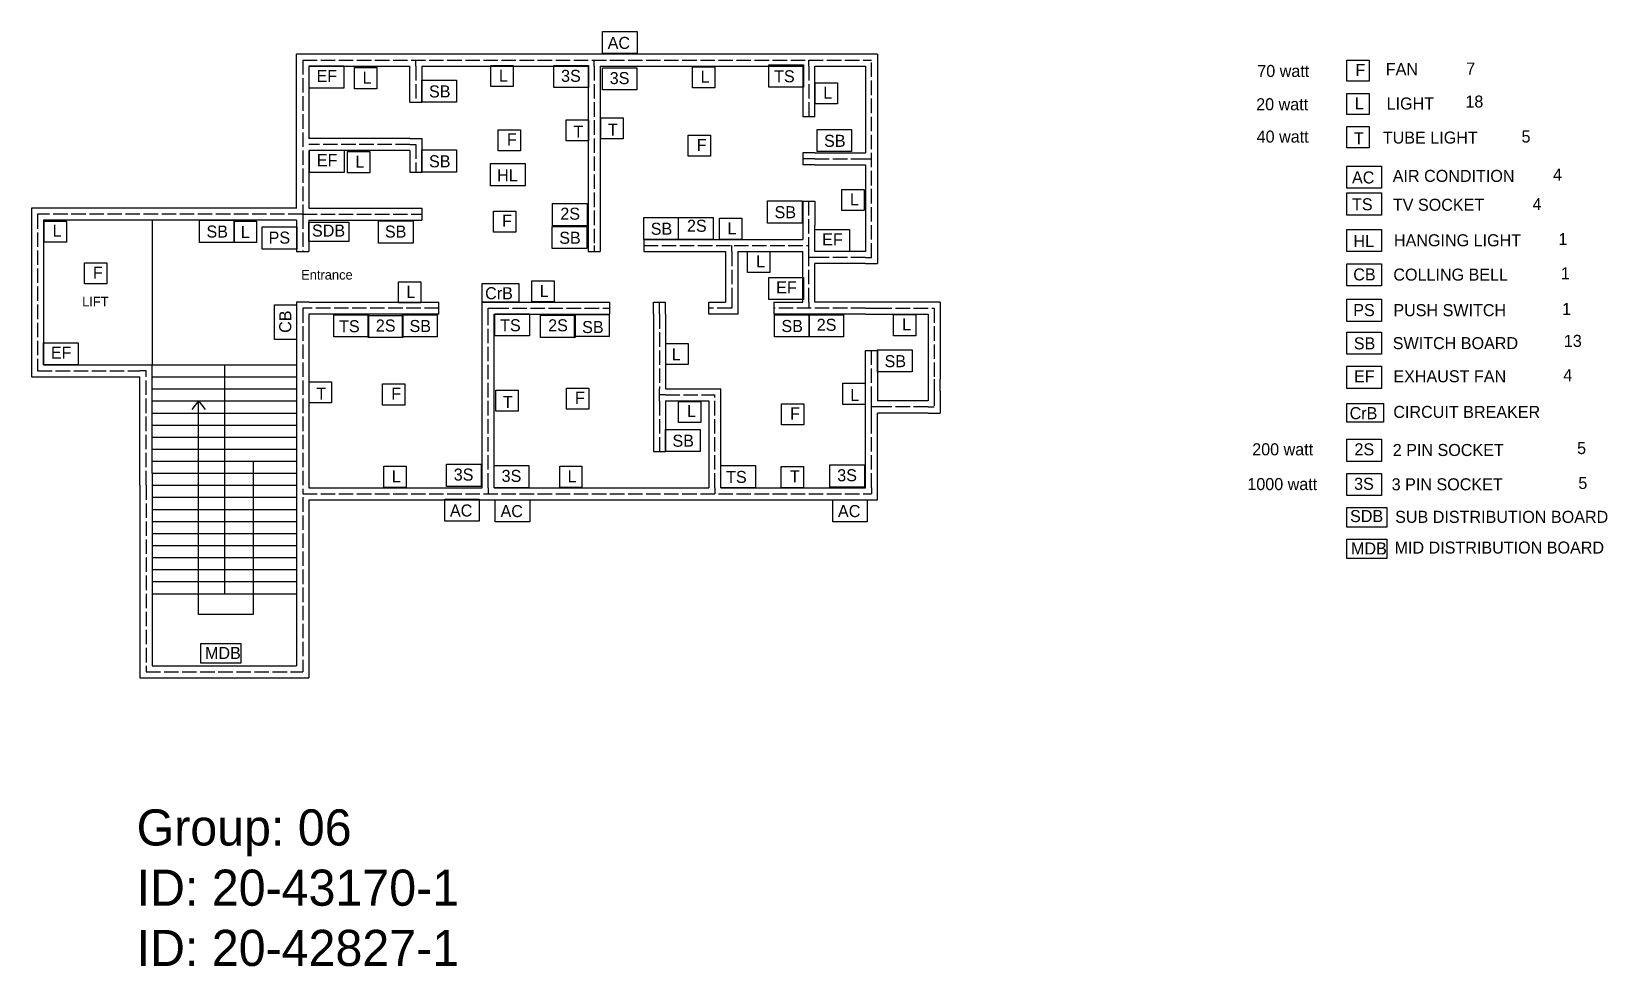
# Model space of a CAD drawing. Header units: inches. Extents: x -945 to 1369, y -99 to 710.
# Drawn here: x 61 to 1369, y -99 to 677 of the extents above; entities that cross this region are included whole.
import ezdxf

# ---------------------------------------------------------------- set-up
doc = ezdxf.new("R2010")
doc.units = ezdxf.units.IN
doc.header["$MEASUREMENT"] = 0
doc.linetypes.add('ACAD_ISO02W100', pattern=[15, 12, -3])

msp = doc.modelspace()

# ---------------------------------------------------------------- linework, layer by layer
for p, q in [((290.78, 658.37), (280.78, 658.37)), ((280.78, 530.37), (280.78, 658.37)), ((762.78, 658.37), (290.78, 658.37)), ((762.78, 658.37), (762.78, 494.37)), ((290.78, 648.37), (374.78, 648.37)), ((290.78, 648.37), (290.78, 588.37)), ((374.78, 618.37), (374.78, 648.37)), ((379.78, 648.37), (379.78, 653.37)), ((384.78, 648.37), (522.78, 648.37)), ((384.78, 648.37), (384.78, 618.37)), ((522.78, 648.37), (522.78, 494.37)), ((532.78, 648.37), (532.78, 504.37)), ((532.78, 648.37), (700.78, 648.37)), ((700.78, 648.37), (700.78, 606.37)), ((710.78, 606.37), (710.78, 648.37)), ((710.78, 648.37), (752.78, 648.37)), ((752.78, 648.37), (752.78, 576.37)), ((374.78, 618.37), (384.78, 618.37)), ((710.78, 606.37), (700.78, 606.37)), ((374.78, 588.37), (290.78, 588.37)), ((374.78, 578.37), (290.78, 578.37)), ((290.78, 578.37), (290.78, 530.37)), ((374.78, 588.37), (384.78, 588.37)), ((374.78, 578.37), (374.78, 560.37)), ((384.78, 588.37), (384.78, 560.37)), ((700.78, 576.37), (700.78, 566.37)), ((710.78, 576.37), (700.78, 576.37)), ((710.78, 576.37), (752.78, 576.37)), ((710.78, 566.37), (700.78, 566.37)), ((710.78, 571.37), (705.78, 571.37)), ((710.78, 566.37), (752.78, 566.37)), ((752.78, 571.37), (757.78, 571.37)), ((752.78, 566.37), (752.78, 494.37)), ((374.78, 560.37), (384.78, 560.37)), ((700.78, 536.37), (700.78, 516.37)), ((700.78, 536.37), (710.78, 536.37)), ((710.78, 536.37), (710.78, 516.37)), ((160.78, 530.37), (60.78, 530.37)), ((60.78, 530.37), (60.78, 390.37)), ((280.78, 530.37), (160.78, 530.37)), ((290.78, 530.37), (374.78, 530.37)), ((374.78, 530.37), (384.78, 530.37)), ((384.78, 530.37), (384.78, 520.37)), ((160.78, 520.37), (70.78, 520.37)), ((70.78, 520.37), (70.78, 400.37)), ((280.78, 520.37), (160.78, 520.37)), ((160.78, 520.37), (160.78, 400.37)), ((280.78, 520.37), (280.78, 494.37)), ((290.78, 520.37), (384.78, 520.37)), ((290.78, 520.37), (290.78, 494.37)), ((700.78, 516.37), (700.78, 504.37)), ((710.78, 506.37), (710.78, 516.37)), ((527.78, 499.37), (527.78, 494.37)), ((532.78, 504.37), (532.78, 494.37)), ((568.78, 504.37), (700.78, 504.37)), ((568.78, 504.37), (568.78, 494.37)), ((641.78, 494.37), (641.78, 499.37)), ((710.78, 494.37), (710.78, 506.37)), ((280.78, 494.37), (290.78, 494.37)), ((522.78, 494.37), (532.78, 494.37)), ((568.78, 494.37), (636.78, 494.37)), ((636.78, 494.37), (636.78, 452.37)), ((646.78, 494.37), (700.78, 494.37)), ((646.78, 494.37), (646.78, 452.37)), ((700.78, 452.37), (700.78, 494.37)), ((752.78, 494.37), (710.78, 494.37)), ((710.78, 452.37), (710.78, 484.37)), ((752.78, 484.37), (710.78, 484.37)), ((752.78, 484.37), (762.78, 484.37)), ((762.78, 494.37), (762.78, 484.37)), ((280.78, 452.37), (280.78, 320.37)), ((290.78, 452.37), (280.78, 452.37)), ((290.78, 452.37), (398.78, 452.37)), ((398.78, 442.37), (398.78, 452.37)), ((434.78, 452.37), (540.78, 452.37)), ((434.78, 442.37), (434.78, 452.37)), ((540.78, 442.37), (540.78, 452.37)), ((576.78, 452.37), (586.78, 452.37)), ((576.78, 442.37), (576.78, 452.37)), ((586.78, 442.37), (586.78, 452.37)), ((622.78, 452.37), (636.78, 452.37)), ((622.78, 442.37), (622.78, 452.37)), ((646.78, 452.37), (646.78, 442.37)), ((676.78, 452.37), (700.78, 452.37)), ((676.78, 452.37), (676.78, 442.37)), ((814.78, 452.37), (710.78, 452.37)), ((814.78, 452.37), (814.78, 388.37)), ((290.78, 442.37), (290.78, 298.37)), ((398.78, 442.37), (290.78, 442.37)), ((434.78, 298.37), (434.78, 442.37)), ((444.78, 298.37), (444.78, 442.37)), ((444.78, 442.37), (540.78, 442.37)), ((576.78, 442.37), (576.78, 328.37)), ((586.78, 442.37), (586.78, 380.37)), ((646.78, 442.37), (622.78, 442.37)), ((752.78, 442.37), (676.78, 442.37)), ((752.78, 442.37), (762.78, 442.37)), ((762.78, 442.37), (804.78, 442.37)), ((804.78, 442.37), (804.78, 370.37)), ((752.78, 370.37), (752.78, 412.37)), ((762.78, 412.37), (762.78, 370.37)), ((70.78, 400.37), (150.78, 400.37)), ((150.78, 400.37), (160.78, 400.37)), ((160.78, 400.37), (280.78, 400.37)), ((160.78, 310.37), (160.78, 400.37)), ((220.78, 400.37), (220.78, 210.37)), ((60.78, 390.37), (150.78, 390.37)), ((150.78, 300.37), (150.78, 390.37)), ((160.78, 390.37), (280.78, 390.37)), ((160.78, 380.37), (280.78, 380.37)), ((586.78, 380.37), (622.78, 380.37)), ((622.78, 380.37), (632.78, 380.37)), ((632.78, 298.37), (632.78, 380.37)), ((814.78, 378.37), (814.78, 388.37)), ((160.78, 370.37), (280.78, 370.37)), ((199.22, 370.37), (193.75, 363.37)), ((199.22, 330.37), (199.22, 370.37)), ((199.22, 370.37), (204.75, 363.37)), ((586.78, 370.37), (586.78, 328.37)), ((586.78, 370.37), (622.78, 370.37)), ((622.78, 375.37), (627.78, 375.37)), ((622.78, 370.37), (622.78, 298.37)), ((752.78, 360.37), (752.78, 370.37)), ((804.78, 370.37), (762.78, 370.37)), ((814.78, 378.37), (814.78, 360.37)), ((160.78, 360.37), (280.78, 360.37)), ((752.78, 348.37), (752.78, 360.37)), ((804.78, 360.37), (762.78, 360.37)), ((762.78, 288.37), (762.78, 360.37)), ((804.78, 360.37), (814.78, 360.37)), ((160.78, 350.37), (280.78, 350.37)), ((160.78, 340.37), (280.78, 340.37)), ((752.78, 298.37), (752.78, 348.37)), ((160.78, 330.37), (280.78, 330.37)), ((199.22, 193.01), (199.22, 330.37)), ((576.78, 328.37), (586.78, 328.37)), ((160.78, 320.37), (280.78, 320.37)), ((244.7, 320.37), (244.7, 193.01)), ((280.78, 320.37), (280.78, 310.37)), ((160.78, 310.37), (280.78, 310.37)), ((160.78, 310.37), (160.78, 210.37)), ((280.78, 310.37), (280.78, 288.37)), ((150.78, 300.37), (150.78, 150.37)), ((160.78, 300.37), (280.78, 300.37)), ((160.78, 290.37), (280.78, 290.37)), ((280.78, 290.37), (280.78, 150.37)), ((290.78, 298.37), (434.78, 298.37)), ((290.78, 288.37), (762.78, 288.37)), ((290.78, 288.37), (290.78, 150.37)), ((439.78, 298.37), (439.78, 293.37)), ((444.78, 298.37), (576.78, 298.37)), ((576.78, 298.37), (586.78, 298.37)), ((586.78, 298.37), (622.78, 298.37)), ((586.78, 298.37), (622.78, 298.37)), ((632.78, 298.37), (752.78, 298.37)), ((160.78, 280.37), (280.78, 280.37)), ((160.78, 270.37), (280.78, 270.37)), ((160.78, 260.37), (280.78, 260.37)), ((160.78, 250.37), (280.78, 250.37)), ((160.78, 240.37), (280.78, 240.37)), ((160.78, 230.37), (280.78, 230.37)), ((160.78, 220.37), (280.78, 220.37)), ((160.78, 210.37), (280.78, 210.37)), ((160.78, 210.37), (160.78, 150.37)), ((244.7, 193.01), (199.22, 193.01)), ((150.78, 150.37), (150.78, 140.37)), ((160.78, 150.37), (280.78, 150.37)), ((290.78, 150.37), (290.78, 140.37)), ((150.78, 140.37), (290.78, 140.37))]:
    msp.add_line(p, q)
at = {"linetype": 'ACAD_ISO02W100'}
for p, q in [((285.78, 653.37), (285.78, 525.37)), ((285.78, 653.37), (757.78, 653.37)), ((379.78, 648.37), (379.78, 618.37)), ((527.78, 648.37), (527.78, 653.37)), ((527.78, 648.37), (527.78, 499.37)), ((705.78, 648.37), (705.78, 653.37)), ((705.78, 648.37), (705.78, 606.37)), ((757.78, 489.37), (757.78, 653.37)), ((374.78, 583.37), (290.78, 583.37)), ((374.78, 583.37), (379.78, 583.37)), ((379.78, 583.37), (379.78, 560.37)), ((705.78, 571.37), (700.78, 571.37)), ((710.78, 571.37), (752.78, 571.37)), ((705.78, 494.37), (705.78, 536.37)), ((65.78, 525.37), (65.78, 395.37)), ((285.78, 525.37), (65.78, 525.37)), ((285.78, 525.37), (379.78, 525.37)), ((285.78, 525.37), (285.78, 494.37)), ((379.78, 525.37), (384.78, 525.37)), ((568.78, 499.37), (705.78, 499.37)), ((641.78, 494.37), (641.78, 452.37)), ((705.78, 452.37), (705.78, 494.37)), ((710.78, 489.37), (705.78, 489.37)), ((752.78, 489.37), (710.78, 489.37)), ((752.78, 489.37), (757.78, 489.37)), ((285.78, 447.37), (285.78, 293.37)), ((290.78, 447.37), (285.78, 447.37)), ((398.78, 447.37), (290.78, 447.37)), ((439.78, 447.37), (444.78, 447.37)), ((439.78, 442.37), (439.78, 447.37)), ((444.78, 447.37), (540.78, 447.37)), ((581.78, 447.37), (581.78, 452.37)), ((581.78, 442.37), (581.78, 447.37)), ((641.78, 447.37), (622.78, 447.37)), ((641.78, 452.37), (641.78, 447.37)), ((752.78, 447.37), (676.78, 447.37)), ((705.78, 452.37), (705.78, 447.37)), ((752.78, 447.37), (762.78, 447.37)), ((762.78, 447.37), (809.78, 447.37)), ((809.78, 447.37), (809.78, 388.37)), ((439.78, 298.37), (439.78, 442.37)), ((581.78, 442.37), (581.78, 380.37)), ((752.78, 412.37), (762.78, 412.37)), ((757.78, 370.37), (757.78, 412.37)), ((65.78, 395.37), (150.78, 395.37)), ((155.78, 395.37), (150.78, 395.37)), ((155.78, 300.37), (155.78, 395.37)), ((581.78, 370.37), (581.78, 380.37)), ((809.78, 388.37), (809.78, 378.37)), ((586.78, 375.37), (581.78, 375.37)), ((581.78, 370.37), (581.78, 328.37)), ((586.78, 375.37), (622.78, 375.37)), ((627.78, 298.37), (627.78, 375.37)), ((757.78, 360.37), (757.78, 370.37)), ((809.78, 378.37), (809.78, 365.37)), ((762.78, 365.37), (757.78, 365.37)), ((757.78, 348.37), (757.78, 360.37)), ((804.78, 365.37), (762.78, 365.37)), ((804.78, 365.37), (809.78, 365.37)), ((757.78, 298.37), (757.78, 348.37)), ((155.78, 300.37), (155.78, 145.37)), ((285.78, 293.37), (757.78, 293.37)), ((285.78, 290.37), (285.78, 145.37)), ((627.78, 298.37), (627.78, 293.37)), ((757.78, 298.37), (757.78, 293.37)), ((155.78, 145.37), (285.78, 145.37))]:
    msp.add_line(p, q, dxfattribs=at)
for points in [[(534.53, 677.11), (563.25, 677.11), (563.25, 658.73), (534.53, 658.73)], [(291.21, 648.56), (319.93, 648.56), (319.93, 630.17), (291.21, 630.17)], [(328.92, 647.17), (347.44, 647.17), (347.44, 629.62), (328.92, 629.62)], [(442.04, 648.89), (460.56, 648.89), (460.56, 631.35), (442.04, 631.35)], [(494.12, 648.9), (522.84, 648.9), (522.84, 630.51), (494.12, 630.51)], [(534.45, 647.04), (563.17, 647.04), (563.17, 628.66), (534.45, 628.66)], [(609.33, 647.92), (627.84, 647.92), (627.84, 630.38), (609.33, 630.38)], [(672.62, 649.4), (701.34, 649.4), (701.34, 631.01), (672.62, 631.01)], [(1152.18, 653.31), (1170.7, 653.31), (1170.7, 635.76), (1152.18, 635.76)], [(384.78, 636.75), (413.5, 636.75), (413.5, 618.37), (384.78, 618.37)], [(711.18, 634.61), (729.69, 634.61), (729.69, 617.06), (711.18, 617.06)], [(1152.18, 625.76), (1170.7, 625.76), (1170.7, 608.21), (1152.18, 608.21)], [(504.42, 603.78), (522.94, 603.78), (522.94, 586.23), (504.42, 586.23)], [(533.09, 605.44), (551.61, 605.44), (551.61, 587.89), (533.09, 587.89)], [(448.12, 595.56), (466.64, 595.56), (466.64, 578.01), (448.12, 578.01)], [(605.62, 591.06), (624.14, 591.06), (624.14, 573.51), (605.62, 573.51)], [(712.59, 595.74), (741.31, 595.74), (741.31, 577.36), (712.59, 577.36)], [(1152.18, 598.21), (1170.7, 598.21), (1170.7, 580.67), (1152.18, 580.67)], [(291.48, 578.55), (320.2, 578.55), (320.2, 560.16), (291.48, 560.16)], [(322.88, 577.35), (341.4, 577.35), (341.4, 559.8), (322.88, 559.8)], [(384.78, 578.75), (413.5, 578.75), (413.5, 560.37), (384.78, 560.37)], [(441.62, 567.4), (470.34, 567.4), (470.34, 549.01), (441.62, 549.01)], [(1152.18, 565.4), (1180.9, 565.4), (1180.9, 547.02), (1152.18, 547.02)], [(671.49, 536.5), (700.21, 536.5), (700.21, 518.12), (671.49, 518.12)], [(733.22, 546.02), (751.74, 546.02), (751.74, 528.48), (733.22, 528.48)], [(1152.18, 543.12), (1180.9, 543.12), (1180.9, 524.73), (1152.18, 524.73)], [(444.12, 528.06), (462.64, 528.06), (462.64, 510.51), (444.12, 510.51)], [(493.2, 534.23), (521.92, 534.23), (521.92, 515.84), (493.2, 515.84)], [(71.21, 519.78), (89.73, 519.78), (89.73, 502.23), (71.21, 502.23)], [(200.12, 520.4), (228.84, 520.4), (228.84, 502.01), (200.12, 502.01)], [(228.84, 519.56), (247.36, 519.56), (247.36, 502.01), (228.84, 502.01)], [(252.12, 514.9), (280.84, 514.9), (280.84, 496.51), (252.12, 496.51)], [(290.78, 518.85), (323.96, 518.85), (323.96, 502.68), (290.78, 502.68)], [(348.62, 519.9), (377.34, 519.9), (377.34, 501.51), (348.62, 501.51)], [(492.86, 515.26), (521.58, 515.26), (521.58, 496.87), (492.86, 496.87)], [(568.78, 522.75), (597.5, 522.75), (597.5, 504.37), (568.78, 504.37)], [(597.65, 522.7), (626.37, 522.7), (626.37, 504.32), (597.65, 504.32)], [(631.61, 522.1), (650.13, 522.1), (650.13, 504.55), (631.61, 504.55)], [(710.78, 512.75), (739.5, 512.75), (739.5, 494.37), (710.78, 494.37)], [(1152.18, 512.75), (1180.9, 512.75), (1180.9, 494.36), (1152.18, 494.36)], [(104.62, 485.06), (123.14, 485.06), (123.14, 467.51), (104.62, 467.51)], [(654.98, 494.49), (673.49, 494.49), (673.49, 476.94), (654.98, 476.94)], [(1152.18, 484.36), (1180.9, 484.36), (1180.9, 465.98), (1152.18, 465.98)], [(672.62, 472.9), (701.34, 472.9), (701.34, 454.51), (672.62, 454.51)], [(365.22, 469.35), (383.74, 469.35), (383.74, 451.8), (365.22, 451.8)], [(434.78, 467.87), (465.28, 467.87), (465.28, 452.37), (434.78, 452.37)], [(475.84, 470.09), (494.36, 470.09), (494.36, 452.54), (475.84, 452.54)], [(262.39, 421.51), (262.39, 450.24), (280.78, 450.24), (280.78, 421.51)], [(1152.18, 454.77), (1180.9, 454.77), (1180.9, 436.38), (1152.18, 436.38)], [(311.62, 441.9), (340.34, 441.9), (340.34, 423.51), (311.62, 423.51)], [(340.12, 441.4), (368.84, 441.4), (368.84, 423.01), (340.12, 423.01)], [(368.61, 441.99), (397.33, 441.99), (397.33, 423.6), (368.61, 423.6)], [(445.29, 442.69), (474.02, 442.69), (474.02, 424.31), (445.29, 424.31)], [(483.12, 441.57), (511.84, 441.57), (511.84, 423.19), (483.12, 423.19)], [(511.42, 442.17), (540.14, 442.17), (540.14, 423.79), (511.42, 423.79)], [(677.22, 442), (705.94, 442), (705.94, 423.61), (677.22, 423.61)], [(705.94, 442), (734.66, 442), (734.66, 423.61), (705.94, 423.61)], [(776.12, 442.06), (794.64, 442.06), (794.64, 424.51), (776.12, 424.51)], [(70.78, 418.75), (99.5, 418.75), (99.5, 400.37), (70.78, 400.37)], [(1152.18, 427.59), (1180.9, 427.59), (1180.9, 409.21), (1152.18, 409.21)], [(587.17, 418.1), (605.68, 418.1), (605.68, 400.55), (587.17, 400.55)], [(762.78, 412.81), (791.5, 412.81), (791.5, 394.43), (762.78, 394.43)], [(1152.18, 399.21), (1180.9, 399.21), (1180.9, 380.82), (1152.18, 380.82)], [(291.14, 386.35), (309.65, 386.35), (309.65, 368.8), (291.14, 368.8)], [(352.12, 384.56), (370.64, 384.56), (370.64, 367.01), (352.12, 367.01)], [(445.97, 379.35), (464.49, 379.35), (464.49, 361.8), (445.97, 361.8)], [(504.62, 381.06), (523.14, 381.06), (523.14, 363.51), (504.62, 363.51)], [(734.12, 385.06), (752.64, 385.06), (752.64, 367.51), (734.12, 367.51)], [(597.62, 370.06), (616.14, 370.06), (616.14, 352.51), (597.62, 352.51)], [(683.12, 368.06), (701.64, 368.06), (701.64, 350.51), (683.12, 350.51)], [(1152.18, 368.27), (1182.68, 368.27), (1182.68, 352.77), (1152.18, 352.77)], [(586.78, 346.75), (615.5, 346.75), (615.5, 328.37), (586.78, 328.37)], [(1152.18, 338.6), (1180.9, 338.6), (1180.9, 320.21), (1152.18, 320.21)], [(353.09, 316.18), (371.61, 316.18), (371.61, 298.63), (353.09, 298.63)], [(405.04, 317.85), (433.77, 317.85), (433.77, 299.47), (405.04, 299.47)], [(444.78, 316.75), (473.5, 316.75), (473.5, 298.37), (444.78, 298.37)], [(499.05, 316.15), (517.56, 316.15), (517.56, 298.6), (499.05, 298.6)], [(632.78, 316.75), (661.5, 316.75), (661.5, 298.37), (632.78, 298.37)], [(682.92, 315.91), (701.44, 315.91), (701.44, 298.37), (682.92, 298.37)], [(723.26, 317.32), (751.98, 317.32), (751.98, 298.93), (723.26, 298.93)], [(1152.18, 310.21), (1180.9, 310.21), (1180.9, 291.83), (1152.18, 291.83)], [(403.62, 288.9), (432.34, 288.9), (432.34, 270.51), (403.62, 270.51)], [(445.62, 288.4), (474.34, 288.4), (474.34, 270.01), (445.62, 270.01)], [(725.62, 288.4), (754.34, 288.4), (754.34, 270.01), (725.62, 270.01)], [(1152.18, 281.83), (1185.36, 281.83), (1185.36, 265.66), (1152.18, 265.66)], [(1152.18, 255.66), (1185.36, 255.66), (1185.36, 239.5), (1152.18, 239.5)], [(201.22, 168.9), (234.4, 168.9), (234.4, 152.74), (201.22, 152.74)]]:
    msp.add_lwpolyline(points, close=True)

# ---------------------------------------------------------------- texts
at = {"attachment_point": 1}
for s, insert, char_height, width in [('AC', (538.88, 672.65), 10, 115.3167), ('EF', (297.27, 645.29), 10, 115.3167), ('L', (335.55, 643.8), 10, 115.3167), ('L', (448.67, 645.53), 10, 115.3167), ('3S', (500.22, 645.29), 10, 115.3167), ('3S', (540.55, 643.43), 10, 115.3167), ('L', (615.96, 644.56), 10, 115.3167), ('TS', (676.97, 644.93), 10, 115.3167), ('70 watt', (1077.94, 649.35), 10, 115.3167), ('F', (1159.3, 650.21), 10, 115.3167), ('FAN', (1184.58, 650.86), 10, 115.3167), ('7', (1251.33, 651.36), 10, 115.3167), ('SB', (390.62, 632.36), 10, 115.3167), ('L', (717.81, 631.24), 10, 115.3167), ('20 watt', (1077.03, 621.7), 10, 115.3167), ('L', (1158.81, 622.4), 10, 115.3167), ('LIGHT', (1185.27, 622.34), 10, 115.3167), ('18', (1250.61, 623.97), 10, 115.3167), ('F', (455.24, 592.46), 10, 115.3167), ('T', (510.42, 598.96), 10, 115.3167), ('T', (539.09, 600.62), 10, 115.3167), ('SB', (718.43, 591.35), 10, 115.3167), ('40 watt', (1077.42, 594.86), 10, 115.3167), ('T', (1158.18, 593.39), 10, 115.3167), ('TUBE LIGHT', (1182.11, 594.09), 10, 115.3167), ('5', (1297.21, 594.95), 10, 115.3167), ('F', (612.74, 587.96), 10, 115.3167), ('EF', (297.53, 575.28), 10, 115.3167), ('L', (329.51, 573.98), 10, 115.3167), ('SB', (390.62, 574.36), 10, 115.3167), ('HL', (447.17, 562.72), 10, 115.3167), ('AIR CONDITION', (1190.33, 562.23), 10, 126.3913), ('4', (1323.33, 563.23), 10, 115.3167), ('AC', (1156.53, 560.94), 10, 115.3167), ('L', (739.85, 542.66), 10, 115.3167), ('TS', (1156.53, 538.66), 10, 115.3167), ('TV SOCKET', (1190.45, 538.26), 10, 115.3167), ('4', (1306.33, 538.86), 10, 115.3167), ('F', (451.24, 524.96), 10, 115.3167), ('2S', (499.59, 530.85), 10, 115.3167), ('SB', (677.33, 532.11), 10, 115.3167), ('L', (78.33, 516.68), 10, 115.3167), ('SB', (205.96, 516.01), 10, 115.3167), ('L', (234.4, 515.72), 10, 115.3167), ('PS', (257.51, 510.98), 10, 115.3167), ('SDB', (293.51, 516.84), 10, 115.3167), ('SB', (354.01, 515.98), 10, 115.3167), ('SB', (498.7, 510.87), 10, 115.3167), ('SB', (574.62, 518.36), 10, 115.3167), ('2S', (604.69, 520.83), 10, 115.3167), ('L', (638.24, 518.73), 10, 115.3167), ('EF', (716.83, 509.48), 10, 115.3167), ('HL', (1157.73, 508.08), 10, 115.3167), ('HANGING LIGHT', (1191.33, 508.77), 10, 125.7635), ('1', (1327.83, 509.77), 10, 115.3167), ('L', (662.09, 491.39), 10, 115.3167), ('F', (111.74, 481.96), 10, 115.3167), ('Entrance', (284.49, 479.14), 8, 115.3167), ('CB', (1157.57, 480.45), 10, 115.3167), ('COLLING BELL', (1190.83, 480.27), 10, 142.9208), ('1', (1329.83, 481.27), 10, 115.3167), ('L', (371.85, 465.98), 10, 115.3167), ('CrB', (437.17, 464.84), 10, 115.3167), ('L', (482.47, 466.72), 10, 115.3167), ('EF', (678.68, 469.63), 10, 115.3167), ('LIFT', (102.76, 456.84), 8, 115.3167), ('PS', (1157.57, 450.85), 10, 115.3167), ('PUSH SWITCH ', (1190.83, 450.77), 10, 126.2305), ('1', (1330.83, 451.77), 10, 115.3167), ('TS', (315.97, 437.43), 10, 115.3167), ('2S', (346.51, 438.02), 10, 115.3167), ('SB', (374.45, 437.6), 10, 115.3167), ('TS', (449.64, 438.23), 10, 115.3167), ('2S', (489.51, 438.19), 10, 115.3167), ('SB', (517.68, 436.74), 10, 115.3167), ('SB', (683.06, 437.61), 10, 115.3167), ('2S', (712.33, 438.62), 10, 115.3167), ('L', (783.24, 438.96), 10, 115.3167), ('SB', (1158.02, 423.2), 10, 115.3167), ('SWITCH BOARD', (1190.33, 423.38), 10, 126.2305), ('13', (1332.33, 425.27), 10, 115.3167), ('EF', (76.83, 415.48), 10, 115.3167), ('L', (592, 414.05), 10, 115.3167), ('SB', (768.62, 408.42), 10, 115.3167), ('EF', (1158.23, 395.94), 10, 115.3167), ('EXHAUST FAN', (1190.83, 395.88), 10, 115.3167), ('4', (1331.83, 396.77), 10, 115.3167), ('T', (297.14, 381.53), 10, 115.3167), ('F', (359.24, 381.46), 10, 115.3167), ('L', (740.12, 380.24), 10, 115.3167), ('T', (451.97, 374.53), 10, 115.3167), ('F', (511.74, 377.96), 10, 115.3167), ('L', (604.74, 366.96), 10, 115.3167), ('CIRCUIT BREAKER', (1190.83, 366.27), 10, 143.6417), ('F', (690.24, 364.96), 10, 115.3167), ('CrB', (1154.57, 365.24), 10, 115.3167), ('SB', (592.62, 342.36), 10, 115.3167), ('200 watt', (1073.73, 335.23), 10, 115.3167), ('2S', (1158.57, 335.22), 10, 115.3167), ('2 PIN SOCKET', (1190.33, 334.66), 10, 115.3167), ('5', (1343.33, 336.27), 10, 115.3167), ('3S', (411.14, 314.24), 10, 115.3167), ('L', (359.72, 312.81), 10, 115.3167), ('3S', (450.88, 313.14), 10, 115.3167), ('L', (505.68, 312.78), 10, 115.3167), ('TS', (637.13, 312.29), 10, 115.3167), ('T', (690.04, 312.81), 10, 115.3167), ('3S', (729.36, 313.71), 10, 115.3167), ('1000 watt', (1069.68, 306.37), 10, 115.3167), ('3S', (1158.28, 306.6), 10, 115.3167), ('3 PIN SOCKET', (1189.45, 306.16), 10, 115.3167), ('5', (1344.33, 307.27), 10, 115.3167), ('AC', (407.97, 284.43), 10, 115.3167), ('AC', (449.97, 283.93), 10, 115.3167), ('AC', (729.97, 283.93), 10, 115.3167), ('SDB', (1154.91, 279.82), 10, 115.3167), ('SUB DISTRIBUTION BOARD ', (1192.33, 279.16), 10, 234.5484), ('MDB', (1155.72, 252.91), 10, 115.3167), ('MID DISTRIBUTION BOARD ', (1191.83, 253.66), 10, 234.5484), ('MDB', (204.76, 166.15), 10, 115.3167), ('Group: 06\\PID: 20-43170-1\\PID: 20-42827-1', (147.98, 31.29), 30, 1009.5634)]:
    msp.add_mtext(s, dxfattribs=dict(at, insert=insert, char_height=char_height, width=width))
at = {"insert": (266.31, 426.9), "char_height": 10, "width": 115.3167, "attachment_point": 1, "rotation": 90}
msp.add_mtext('CB', dxfattribs=at)

doc.saveas('drawing.dxf')
